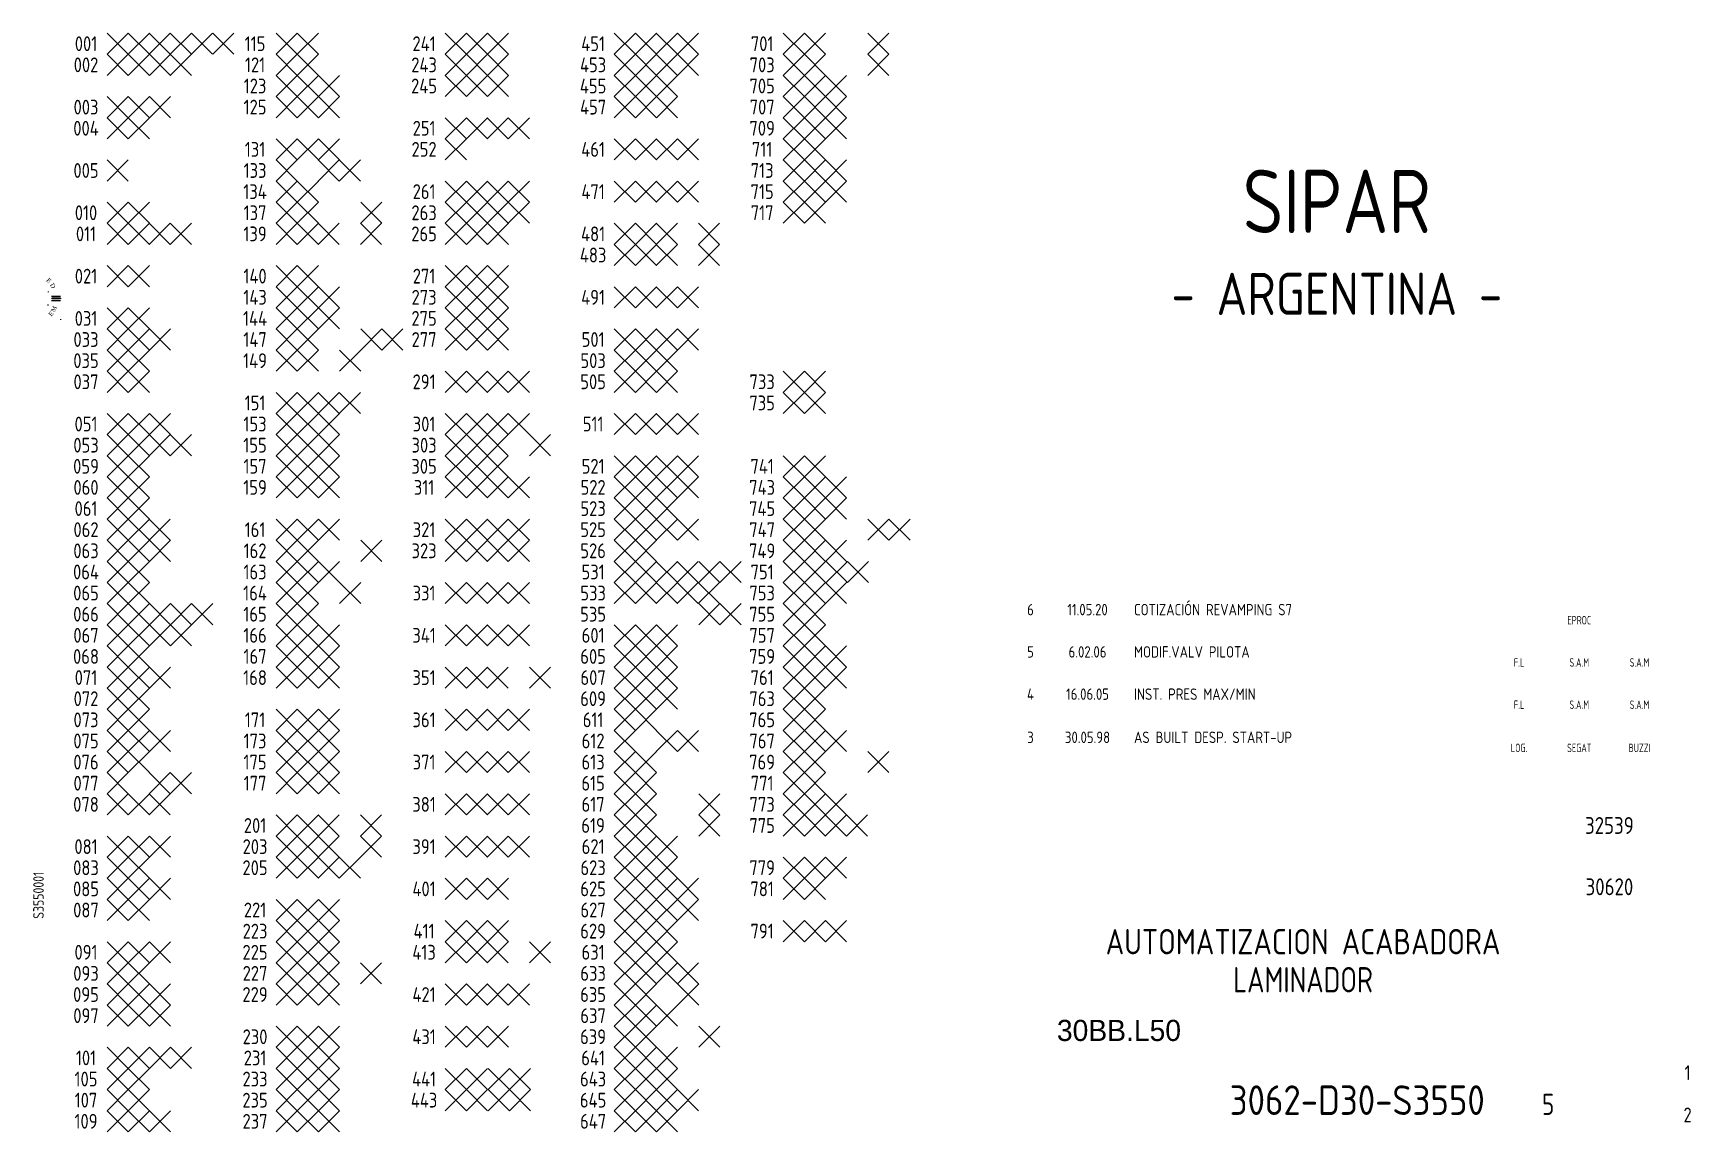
# Model space of a CAD drawing. Extents: x 13 to 406, y 12 to 272.
import ezdxf
from ezdxf.enums import TextEntityAlignment as Align

# ---------------------------------------------------------------- set-up
doc = ezdxf.new("R2010")
doc.units = 0
doc.header["$LTSCALE"] = 5
doc.header["$MEASUREMENT"] = 0
doc.layers.get('0').update_dxf_attribs({"linetype": 'CONTINUOUS'})
doc.layers.add('CART', color=7, linetype='CONTINUOUS')
doc.styles.add('CENTBH', font='CENT.SHX', dxfattribs={"height": 3})
doc.styles.add('DIN', font='DIN.shx', dxfattribs={"width": 0.85})
doc.styles.add('UNIV', font='UNIV.SHX', dxfattribs={"height": 5})

msp = doc.modelspace()

# ---------------------------------------------------------------- linework, layer by layer
at = {"layer": 'CART', "color": 3}
for p, q in [((31, 272), (36, 267)), ((36, 272), (41, 267)), ((40.93, 272), (45.93, 267)), ((45.93, 272), (50.93, 267)), ((50.93, 272), (55.93, 267)), ((56, 272), (61, 267)), ((71, 272), (76, 267)), ((76, 272), (81, 267)), ((111, 272), (116, 267)), ((116, 272), (121, 267)), ((121, 272), (126, 267)), ((151, 272), (156, 267)), ((156, 272), (161, 267)), ((160.93, 272), (165.93, 267)), ((165.93, 272), (170.93, 267)), ((191, 272), (196, 267)), ((196, 272), (201, 267)), ((211, 272), (216, 267)), ((31, 267), (36, 262)), ((36, 267), (41, 262)), ((41.02, 267), (46.02, 262)), ((45.93, 267), (50.93, 262)), ((71, 267), (76, 262)), ((76, 267), (81, 262)), ((111, 267), (116, 262)), ((116, 267), (121, 262)), ((121, 267), (126, 262)), ((151, 267), (156, 262)), ((156, 267), (161, 262)), ((160.93, 267), (165.93, 262)), ((165.93, 267), (170.93, 262)), ((191, 267), (196, 262)), ((196, 267), (201, 262)), ((211, 267), (216, 262)), ((71, 262), (76, 257)), ((76, 262), (81, 257)), ((81, 262), (86, 257)), ((111, 262), (116, 257)), ((116, 262), (121, 257)), ((121, 262), (126, 257)), ((151, 262), (156, 257)), ((156, 262), (161, 257)), ((161, 262), (166, 257)), ((191, 262), (196, 257)), ((196, 262), (201, 257)), ((201, 262), (206, 257)), ((31, 257), (36, 252)), ((36, 257), (41, 252)), ((41, 257), (46, 252)), ((71, 257), (76, 252)), ((76, 257), (81, 252)), ((81, 257), (86, 252)), ((151, 257), (156, 252)), ((156, 257), (161, 252)), ((161, 257), (166, 252)), ((191, 257), (196, 252)), ((196, 257), (201, 252)), ((201, 257), (206, 252)), ((31, 252), (36, 247)), ((36, 252), (41, 247)), ((111, 252), (116, 247)), ((116, 252), (121, 247)), ((120.93, 252), (125.93, 247)), ((125.93, 252), (130.93, 247)), ((191, 252), (196, 247)), ((196, 252), (201, 247)), ((201, 252), (206, 247)), ((71, 247), (76, 242)), ((76, 247), (81, 242)), ((81, 247), (86, 242)), ((111, 247), (116, 242)), ((151, 247), (156, 242)), ((156, 247), (161, 242)), ((160.93, 247), (165.93, 242)), ((165.93, 247), (170.93, 242)), ((191, 247), (196, 242)), ((196, 247), (201, 242)), ((31, 242), (36, 237)), ((71, 242), (76, 237)), ((80.93, 242), (85.93, 237)), ((85.93, 242), (90.93, 237)), ((191, 242), (196, 237)), ((196, 242), (201, 237)), ((201, 242), (206, 237)), ((71, 237), (76, 232)), ((76, 237), (81, 232)), ((111, 237), (116, 232)), ((116, 237), (121, 232)), ((120.93, 237), (125.93, 232)), ((125.93, 237), (130.93, 232)), ((151, 237), (156, 232)), ((156, 237), (161, 232)), ((160.93, 237), (165.93, 232)), ((165.93, 237), (170.93, 232)), ((191, 237), (196, 232)), ((196, 237), (201, 232)), ((201, 237), (206, 232)), ((31, 232), (36, 227)), ((36, 232), (41, 227)), ((71, 232), (76, 227)), ((76, 232), (81, 227)), ((91, 232), (96, 227)), ((111, 232), (116, 227)), ((116, 232), (121, 227)), ((120.93, 232), (125.93, 227)), ((125.93, 232), (130.93, 227)), ((191, 232), (196, 227)), ((196, 232), (201, 227)), ((31, 227), (36, 222)), ((36, 227), (41, 222)), ((40.93, 227), (45.93, 222)), ((45.93, 227), (50.93, 222)), ((71, 227), (76, 222)), ((76, 227), (81, 222)), ((80.93, 227), (85.93, 222)), ((90.93, 227), (95.93, 222)), ((111, 227), (116, 222)), ((116, 227), (121, 222)), ((121, 227), (126, 222)), ((151, 227), (156, 222)), ((156, 227), (161, 222)), ((160.93, 227), (165.93, 222)), ((170.93, 227), (175.93, 222)), ((151, 222), (156, 217)), ((156, 222), (161, 217)), ((160.93, 222), (165.93, 217)), ((170.93, 222), (175.93, 217)), ((31, 217), (36, 212)), ((36, 217), (41, 212)), ((71, 217), (76, 212)), ((76, 217), (81, 212)), ((111, 217), (116, 212)), ((116, 217), (121, 212)), ((121, 217), (126, 212)), ((71, 212), (76, 207)), ((76, 212), (81, 207)), ((81, 212), (86, 207)), ((111, 212), (116, 207)), ((116, 212), (121, 207)), ((121, 212), (126, 207)), ((151, 212), (156, 207)), ((156, 212), (161, 207)), ((160.93, 212), (165.93, 207)), ((165.93, 212), (170.93, 207)), ((31, 207), (36, 202)), ((36, 207), (41, 202)), ((71, 207), (76, 202)), ((76, 207), (81, 202)), ((81, 207), (86, 202)), ((111, 207), (116, 202)), ((116, 207), (121, 202)), ((121, 207), (126, 202)), ((31, 202), (36, 197)), ((36, 202), (41, 197)), ((41, 202), (46, 197)), ((71, 202), (76, 197)), ((76, 202), (81, 197)), ((91, 202), (96, 197)), ((96, 202), (101, 197)), ((111, 202), (116, 197)), ((116, 202), (121, 197)), ((121, 202), (126, 197)), ((151, 202), (156, 197)), ((156, 202), (161, 197)), ((160.93, 202), (165.93, 197)), ((160.93, 202), (165.93, 197)), ((165.93, 202), (170.93, 197)), ((31, 197), (36, 192)), ((36, 197), (41, 192)), ((71, 197), (76, 192)), ((76, 197), (81, 192)), ((86, 197), (91, 192)), ((151, 197), (156, 192)), ((156, 197), (161, 192)), ((156, 197), (161, 192)), ((161, 197), (166, 192)), ((31, 192), (36, 187)), ((36, 192), (41, 187)), ((111, 192), (116, 187)), ((116, 192), (121, 187)), ((120.93, 192), (125.93, 187)), ((125.93, 192), (130.93, 187)), ((151, 192), (156, 187)), ((156, 192), (161, 187)), ((161, 192), (166, 187)), ((191, 192), (196, 187)), ((196, 192), (201, 187)), ((71, 187), (76, 182)), ((76, 187), (81, 182)), ((80.93, 187), (85.93, 182)), ((85.93, 187), (90.93, 182)), ((191, 187), (196, 182)), ((196, 187), (201, 182)), ((31, 182), (36, 177)), ((36, 182), (41, 177)), ((41, 182), (46, 177)), ((71, 182), (76, 177)), ((76, 182), (81, 177)), ((81, 182), (86, 177)), ((111, 182), (116, 177)), ((116, 182), (121, 177)), ((120.93, 182), (125.93, 177)), ((125.93, 182), (130.93, 177)), ((151, 182), (156, 177)), ((156, 182), (161, 177)), ((160.93, 182), (165.93, 177)), ((165.93, 182), (170.93, 177)), ((31, 177), (36, 172)), ((36, 177), (41, 172)), ((40.93, 177), (45.93, 172)), ((45.93, 177), (50.93, 172)), ((71, 177), (76, 172)), ((76, 177), (81, 172)), ((81, 177), (86, 172)), ((111, 177), (116, 172)), ((116, 177), (121, 172)), ((120.93, 177), (125.93, 172)), ((130.93, 177), (135.93, 172)), ((31, 172), (36, 167)), ((36, 172), (41, 167)), ((71, 172), (76, 167)), ((76, 172), (81, 167)), ((81, 172), (86, 167)), ((111, 172), (116, 167)), ((116, 172), (121, 167)), ((120.93, 172), (125.93, 167)), ((151, 172), (156, 167)), ((156, 172), (161, 167)), ((160.93, 172), (165.93, 167)), ((165.93, 172), (170.93, 167)), ((191, 172), (196, 167)), ((196, 172), (201, 167)), ((31, 167), (36, 162)), ((36, 167), (41, 162)), ((71, 167), (76, 162)), ((76, 167), (81, 162)), ((81, 167), (86, 162)), ((111, 167), (116, 162)), ((116, 167), (121, 162)), ((120.93, 167), (125.93, 162)), ((125.93, 167), (130.93, 162)), ((151, 167), (156, 162)), ((156, 167), (161, 162)), ((160.93, 167), (165.93, 162)), ((165.93, 167), (170.93, 162)), ((191, 167), (196, 162)), ((196, 167), (201, 162)), ((201, 167), (206, 162)), ((31, 162), (36, 157)), ((36, 162), (41, 157)), ((151, 162), (156, 157)), ((156, 162), (161, 157)), ((161, 162), (166, 157)), ((191, 162), (196, 157)), ((196, 162), (201, 157)), ((201, 162), (206, 157)), ((31, 157), (36, 152)), ((36, 157), (41, 152)), ((40.93, 157), (45.93, 152)), ((71, 157), (76, 152)), ((76, 157), (81, 152)), ((81, 157), (86, 152)), ((111, 157), (116, 152)), ((116, 157), (121, 152)), ((120.93, 157), (125.93, 152)), ((125.93, 157), (130.93, 152)), ((151, 157), (156, 152)), ((156, 157), (161, 152)), ((160.93, 157), (165.93, 152)), ((165.93, 157), (170.93, 152)), ((191, 157), (196, 152)), ((196, 157), (201, 152)), ((211, 157), (216, 152)), ((216, 157), (221, 152)), ((31, 152), (36, 147)), ((36, 152), (41, 147)), ((41, 152), (46, 147)), ((71, 152), (76, 147)), ((76, 152), (81, 147)), ((91, 152), (96, 147)), ((111, 152), (116, 147)), ((116, 152), (121, 147)), ((120.93, 152), (125.93, 147)), ((125.93, 152), (130.93, 147)), ((151, 152), (156, 147)), ((156, 152), (161, 147)), ((191, 152), (196, 147)), ((196, 152), (201, 147)), ((201, 152), (206, 147)), ((31, 147), (36, 142)), ((36, 147), (41, 142)), ((71, 147), (76, 142)), ((76, 147), (81, 142)), ((81, 147), (86, 142)), ((151, 147), (156, 142)), ((156, 147), (161, 142)), ((160.93, 147), (165.93, 142)), ((165.87, 147), (170.87, 142)), ((171, 147), (176, 142)), ((176, 147), (181, 142)), ((191, 147), (196, 142)), ((196, 147), (201, 142)), ((201.18, 147), (206.18, 142)), ((206.18, 147), (211.18, 142)), ((31, 142), (36, 137)), ((36, 142), (41, 137)), ((71, 142), (76, 137)), ((76, 142), (81, 137)), ((86, 142), (91, 137)), ((111, 142), (116, 137)), ((116, 142), (121, 137)), ((120.93, 142), (125.93, 137)), ((125.93, 142), (130.93, 137)), ((151, 142), (156, 137)), ((156, 142), (161, 137)), ((160.93, 142), (165.93, 137)), ((165.87, 142), (170.87, 137)), ((170.87, 142), (175.87, 137)), ((191, 142), (196, 137)), ((196, 142), (201, 137)), ((201, 142), (206, 137)), ((31, 137), (36, 132)), ((36, 137), (41, 132)), ((41, 137), (46, 132)), ((46, 137), (51, 132)), ((51, 137), (56, 132)), ((71, 137), (76, 132)), ((76, 137), (81, 132)), ((171, 137), (176, 132)), ((176, 137), (181, 132)), ((191, 137), (196, 132)), ((196, 137), (201, 132)), ((31, 132), (36, 127)), ((36, 132), (41, 127)), ((41, 132), (46, 127)), ((46, 132), (51, 127)), ((71, 132), (76, 127)), ((76, 132), (81, 127)), ((81, 132), (86, 127)), ((111, 132), (116, 127)), ((116, 132), (121, 127)), ((120.93, 132), (125.93, 127)), ((125.93, 132), (130.93, 127)), ((151, 132), (156, 127)), ((156, 132), (161, 127)), ((161, 132), (166, 127)), ((191, 132), (196, 127)), ((196, 132), (201, 127)), ((31, 127), (36, 122)), ((36, 127), (41, 122)), ((71, 127), (76, 122)), ((76, 127), (81, 122)), ((81, 127), (86, 122)), ((151, 127), (156, 122)), ((156, 127), (161, 122)), ((161, 127), (166, 122)), ((191, 127), (196, 122)), ((196, 127), (201, 122)), ((201, 127), (206, 122)), ((31, 122), (36, 117)), ((36, 122), (41, 117)), ((41, 122), (46, 117)), ((71, 122), (76, 117)), ((76, 122), (81, 117)), ((81, 122), (86, 117)), ((111, 122), (116, 117)), ((116, 122), (121, 117)), ((120.93, 122), (125.93, 117)), ((130.93, 122), (135.93, 117)), ((151, 122), (156, 117)), ((156, 122), (161, 117)), ((161, 122), (166, 117)), ((191, 122), (196, 117)), ((196, 122), (201, 117)), ((201, 122), (206, 117)), ((31, 117), (36, 112)), ((36, 117), (41, 112)), ((151, 117), (156, 112)), ((156, 117), (161, 112)), ((161, 117), (166, 112)), ((191, 117), (196, 112)), ((196, 117), (201, 112)), ((31, 112), (36, 107)), ((36, 112), (41, 107)), ((71, 112), (76, 107)), ((76, 112), (81, 107)), ((81, 112), (86, 107)), ((111, 112), (116, 107)), ((116, 112), (121, 107)), ((120.93, 112), (125.93, 107)), ((125.93, 112), (130.93, 107)), ((151, 112), (156, 107)), ((156, 112), (161, 107)), ((191, 112), (196, 107)), ((196, 112), (201, 107)), ((31, 107), (36, 102)), ((36, 107), (41, 102)), ((41, 107), (46, 102)), ((71, 107), (76, 102)), ((76, 107), (81, 102)), ((81, 107), (86, 102)), ((151, 107), (156, 102)), ((160.93, 107), (165.93, 102)), ((165.93, 107), (170.93, 102)), ((191, 107), (196, 102)), ((196, 107), (201, 102)), ((201, 107), (206, 102)), ((31, 102), (36, 97)), ((36, 102), (41, 97)), ((71, 102), (76, 97)), ((76, 102), (81, 97)), ((81, 102), (86, 97)), ((111, 102), (116, 97)), ((116, 102), (121, 97)), ((120.93, 102), (125.93, 97)), ((125.93, 102), (130.93, 97)), ((151, 102), (156, 97)), ((156, 102), (161, 97)), ((191, 102), (196, 97)), ((196, 102), (201, 97)), ((211, 102), (216, 97)), ((31, 97), (36, 92)), ((40.93, 97), (45.93, 92)), ((45.93, 97), (50.93, 92)), ((71, 97), (76, 92)), ((76, 97), (81, 92)), ((81, 97), (86, 92)), ((151, 97), (156, 92)), ((156, 97), (161, 92)), ((191, 97), (196, 92)), ((196, 97), (201, 92)), ((31, 92), (36, 87)), ((36, 92), (41, 87)), ((40.93, 92), (45.93, 87)), ((111, 92), (116, 87)), ((116, 92), (121, 87)), ((120.93, 92), (125.93, 87)), ((125.93, 92), (130.93, 87)), ((151, 92), (156, 87)), ((156, 92), (161, 87)), ((171, 92), (176, 87)), ((191, 92), (196, 87)), ((196, 92), (201, 87)), ((201, 92), (206, 87)), ((71, 87), (76, 82)), ((76, 87), (81, 82)), ((80.93, 87), (85.93, 82)), ((90.93, 87), (95.93, 82)), ((151, 87), (156, 82)), ((156, 87), (161, 82)), ((171, 87), (176, 82)), ((191, 87), (196, 82)), ((196, 87), (201, 82)), ((200.93, 87), (205.93, 82)), ((205.93, 87), (210.93, 82)), ((31, 82), (36, 77)), ((36, 82), (41, 77)), ((41, 82), (46, 77)), ((71, 82), (76, 77)), ((76, 82), (81, 77)), ((80.93, 82), (85.93, 77)), ((90.93, 82), (95.93, 77)), ((111, 82), (116, 77)), ((116, 82), (121, 77)), ((120.93, 82), (125.93, 77)), ((125.93, 82), (130.93, 77)), ((151, 82), (156, 77)), ((156, 82), (161, 77)), ((161, 82), (166, 77)), ((31, 77), (36, 72)), ((36, 77), (41, 72)), ((71, 77), (76, 72)), ((76, 77), (81, 72)), ((80.93, 77), (85.93, 72)), ((85.93, 77), (90.93, 72)), ((151, 77), (156, 72)), ((156, 77), (161, 72)), ((161, 77), (166, 72)), ((191, 77), (196, 72)), ((196, 77), (201, 72)), ((201, 77), (206, 72)), ((31, 72), (36, 67)), ((36, 72), (41, 67)), ((41, 72), (46, 67)), ((111, 72), (116, 67)), ((116, 72), (121, 67)), ((121, 72), (126, 67)), ((151, 72), (156, 67)), ((156, 72), (161, 67)), ((160.93, 72), (165.93, 67)), ((165.93, 72), (170.93, 67)), ((191, 72), (196, 67)), ((196, 72), (201, 67)), ((31, 67), (36, 62)), ((36, 67), (41, 62)), ((71, 67), (76, 62)), ((76, 67), (81, 62)), ((81, 67), (86, 62)), ((151, 67), (156, 62)), ((156, 67), (161, 62)), ((160.93, 67), (165.93, 62)), ((165.93, 67), (170.93, 62)), ((71, 62), (76, 57)), ((76, 62), (81, 57)), ((81, 62), (86, 57)), ((111, 62), (116, 57)), ((116, 62), (121, 57)), ((121, 62), (126, 57)), ((151, 62), (156, 57)), ((156, 62), (161, 57)), ((161, 62), (166, 57)), ((191, 62), (196, 57)), ((196, 62), (201, 57)), ((201, 62), (206, 57)), ((31, 57), (36, 52)), ((36, 57), (41, 52)), ((41, 57), (46, 52)), ((71, 57), (76, 52)), ((76, 57), (81, 52)), ((81, 57), (86, 52)), ((111, 57), (116, 52)), ((116, 57), (121, 52)), ((120.93, 57), (125.93, 52)), ((130.93, 57), (135.93, 52)), ((151, 57), (156, 52)), ((156, 57), (161, 52)), ((161, 57), (166, 52)), ((31, 52), (36, 47)), ((36, 52), (41, 47)), ((71, 52), (76, 47)), ((76, 52), (81, 47)), ((80.93, 52), (85.93, 47)), ((90.93, 52), (95.93, 47)), ((151, 52), (156, 47)), ((156, 52), (161, 47)), ((160.93, 52), (165.93, 47)), ((165.93, 52), (170.93, 47)), ((31, 47), (36, 42)), ((36, 47), (41, 42)), ((41, 47), (46, 42)), ((71, 47), (76, 42)), ((76, 47), (81, 42)), ((81, 47), (86, 42)), ((111, 47), (116, 42)), ((116, 47), (121, 42)), ((120.93, 47), (125.93, 42)), ((125.93, 47), (130.93, 42)), ((151, 47), (156, 42)), ((156, 47), (161, 42)), ((166, 47), (171, 42)), ((31, 42), (36, 37)), ((36, 42), (41, 37)), ((41, 42), (46, 37)), ((151, 42), (156, 37)), ((156, 42), (161, 37)), ((161, 42), (166, 37)), ((71, 37), (76, 32)), ((76, 37), (81, 32)), ((81, 37), (86, 32)), ((111, 37), (116, 32)), ((116, 37), (121, 32)), ((121, 37), (126, 32)), ((151, 37), (156, 32)), ((156, 37), (161, 32)), ((171, 37), (176, 32)), ((31, 32), (36, 27)), ((36, 32), (41, 27)), ((41, 32), (46, 27)), ((46, 32), (51, 27)), ((71, 32), (76, 27)), ((76, 32), (81, 27)), ((81, 32), (86, 27)), ((151, 32), (156, 27)), ((156, 32), (161, 27)), ((161, 32), (166, 27)), ((31, 27), (36, 22)), ((36, 27), (41, 22)), ((71, 27), (76, 22)), ((76, 27), (81, 22)), ((81, 27), (86, 22)), ((111, 27), (116, 22)), ((116, 27), (121, 22)), ((121.18, 27), (126.18, 22)), ((126.18, 27), (131.18, 22)), ((151, 27), (156, 22)), ((156, 27), (161, 22)), ((161, 27), (166, 22)), ((31, 22), (36, 17)), ((36, 22), (41, 17)), ((71, 22), (76, 17)), ((76, 22), (81, 17)), ((81, 22), (86, 17)), ((111, 22), (116, 17)), ((116, 22), (121, 17)), ((121.18, 22), (126.18, 17)), ((126.18, 22), (131.18, 17)), ((151, 22), (156, 17)), ((156, 22), (161, 17)), ((160.93, 22), (165.93, 17)), ((165.93, 22), (170.93, 17)), ((31, 17), (36, 12)), ((36, 17), (41, 12)), ((41, 17), (46, 12)), ((71, 17), (76, 12)), ((76, 17), (81, 12)), ((81, 17), (86, 12)), ((151, 17), (156, 12)), ((156, 17), (161, 12)), ((161, 17), (166, 12))]:
    msp.add_line(p, q, dxfattribs=at)
at = {"layer": 'CART', "color": 1}
for p, q in [((17.07, 210.9), (17.07, 210.72)), ((17.87, 209.76), (19.98, 209.76)), ((17.87, 208.71), (19.98, 208.71)), ((20, 209.32), (17.9, 209.32)), ((17.9, 209.32), (17.9, 209.15)), ((20, 209.15), (17.9, 209.15)), ((19.91, 209.24), (17.99, 209.24)), ((17.07, 207.57), (17.07, 207.75))]:
    msp.add_line(p, q, dxfattribs=at)
at = {"layer": 'CART', "color": 2}
for p, q in [((20, 209.32), (20, 209.15)), ((20, 204.32), (20, 204.15))]:
    msp.add_line(p, q, dxfattribs=at)
at = {"layer": 'CART', "color": 3}
for points in [[(31, 267), (36, 272)], [(36, 267), (41, 272)], [(40.93, 267), (45.93, 272)], [(45.93, 267), (50.93, 272)], [(50.93, 267), (55.93, 272)], [(56, 267), (61, 272)], [(71, 267), (76, 272)], [(76, 267), (81, 272)], [(111, 267), (116, 272)], [(116, 267), (121, 272)], [(121, 267), (126, 272)], [(151, 267), (156, 272)], [(156, 267), (161, 272)], [(160.93, 267), (165.93, 272)], [(165.93, 267), (170.93, 272)], [(191, 267), (196, 272)], [(196, 267), (201, 272)], [(211, 267), (216, 272)], [(31, 262), (36, 267)], [(36, 262), (41, 267)], [(41.02, 262), (46.02, 267)], [(45.93, 262), (50.93, 267)], [(71, 262), (76, 267)], [(76, 262), (81, 267)], [(111, 262), (116, 267)], [(116, 262), (121, 267)], [(121, 262), (126, 267)], [(151, 262), (156, 267)], [(156, 262), (161, 267)], [(160.93, 262), (165.93, 267)], [(165.93, 262), (170.93, 267)], [(191, 262), (196, 267)], [(196, 262), (201, 267)], [(211, 262), (216, 267)], [(71, 257), (76, 262)], [(76, 257), (81, 262)], [(81, 257), (86, 262)], [(111, 257), (116, 262)], [(116, 257), (121, 262)], [(121, 257), (126, 262)], [(151, 257), (156, 262)], [(156, 257), (161, 262)], [(161, 257), (166, 262)], [(191, 257), (196, 262)], [(196, 257), (201, 262)], [(201, 257), (206, 262)], [(31, 252), (36, 257)], [(36, 252), (41, 257)], [(41, 252), (46, 257)], [(71, 252), (76, 257)], [(76, 252), (81, 257)], [(81, 252), (86, 257)], [(151, 252), (156, 257)], [(156, 252), (161, 257)], [(161, 252), (166, 257)], [(191, 252), (196, 257)], [(196, 252), (201, 257)], [(201, 252), (206, 257)], [(31, 247), (36, 252)], [(36, 247), (41, 252)], [(111, 247), (116, 252)], [(116, 247), (121, 252)], [(120.93, 247), (125.93, 252)], [(125.93, 247), (130.93, 252)], [(191, 247), (196, 252)], [(196, 247), (201, 252)], [(201, 247), (206, 252)], [(71, 242), (76, 247)], [(76, 242), (81, 247)], [(81, 242), (86, 247)], [(111, 242), (116, 247)], [(151, 242), (156, 247)], [(156, 242), (161, 247)], [(160.93, 242), (165.93, 247)], [(165.93, 242), (170.93, 247)], [(191, 242), (196, 247)], [(196, 242), (201, 247)], [(31, 237), (36, 242)], [(71, 237), (76, 242)], [(80.93, 237), (85.93, 242)], [(85.93, 237), (90.93, 242)], [(191, 237), (196, 242)], [(196, 237), (201, 242)], [(201, 237), (206, 242)], [(71, 232), (76, 237)], [(76, 232), (81, 237)], [(111, 232), (116, 237)], [(116, 232), (121, 237)], [(120.93, 232), (125.93, 237)], [(125.93, 232), (130.93, 237)], [(151, 232), (156, 237)], [(156, 232), (161, 237)], [(160.93, 232), (165.93, 237)], [(165.93, 232), (170.93, 237)], [(191, 232), (196, 237)], [(196, 232), (201, 237)], [(201, 232), (206, 237)], [(31, 227), (36, 232)], [(36, 227), (41, 232)], [(71, 227), (76, 232)], [(76, 227), (81, 232)], [(91, 227), (96, 232)], [(111, 227), (116, 232)], [(116, 227), (121, 232)], [(120.93, 227), (125.93, 232)], [(125.93, 227), (130.93, 232)], [(191, 227), (196, 232)], [(196, 227), (201, 232)], [(31, 222), (36, 227)], [(36, 222), (41, 227)], [(40.93, 222), (45.93, 227)], [(45.93, 222), (50.93, 227)], [(71, 222), (76, 227)], [(76, 222), (81, 227)], [(80.93, 222), (85.93, 227)], [(90.93, 222), (95.93, 227)], [(111, 222), (116, 227)], [(116, 222), (121, 227)], [(121, 222), (126, 227)], [(151, 222), (156, 227)], [(156, 222), (161, 227)], [(160.93, 222), (165.93, 227)], [(170.93, 222), (175.93, 227)], [(151, 217), (156, 222)], [(156, 217), (161, 222)], [(160.93, 217), (165.93, 222)], [(170.93, 217), (175.93, 222)], [(31, 212), (36, 217)], [(36, 212), (41, 217)], [(71, 212), (76, 217)], [(76, 212), (81, 217)], [(111, 212), (116, 217)], [(116, 212), (121, 217)], [(121, 212), (126, 217)], [(71, 207), (76, 212)], [(76, 207), (81, 212)], [(81, 207), (86, 212)], [(111, 207), (116, 212)], [(116, 207), (121, 212)], [(121, 207), (126, 212)], [(151, 207), (156, 212)], [(156, 207), (161, 212)], [(160.93, 207), (165.93, 212)], [(165.93, 207), (170.93, 212)], [(31, 202), (36, 207)], [(36, 202), (41, 207)], [(71, 202), (76, 207)], [(76, 202), (81, 207)], [(81, 202), (86, 207)], [(111, 202), (116, 207)], [(116, 202), (121, 207)], [(121, 202), (126, 207)], [(31, 197), (36, 202)], [(36, 197), (41, 202)], [(41, 197), (46, 202)], [(71, 197), (76, 202)], [(76, 197), (81, 202)], [(91, 197), (96, 202)], [(96, 197), (101, 202)], [(111, 197), (116, 202)], [(116, 197), (121, 202)], [(121, 197), (126, 202)], [(151, 197), (156, 202)], [(156, 197), (161, 202)], [(160.93, 197), (165.93, 202)], [(160.93, 197), (165.93, 202)], [(165.93, 197), (170.93, 202)], [(31, 192), (36, 197)], [(36, 192), (41, 197)], [(71, 192), (76, 197)], [(76, 192), (81, 197)], [(86, 192), (91, 197)], [(151, 192), (156, 197)], [(156, 192), (161, 197)], [(156, 192), (161, 197)], [(161, 192), (166, 197)], [(31, 187), (36, 192)], [(36, 187), (41, 192)], [(111, 187), (116, 192)], [(116, 187), (121, 192)], [(120.93, 187), (125.93, 192)], [(125.93, 187), (130.93, 192)], [(151, 187), (156, 192)], [(156, 187), (161, 192)], [(161, 187), (166, 192)], [(191, 187), (196, 192)], [(196, 187), (201, 192)], [(71, 182), (76, 187)], [(76, 182), (81, 187)], [(80.93, 182), (85.93, 187)], [(85.93, 182), (90.93, 187)], [(191, 182), (196, 187)], [(196, 182), (201, 187)], [(31, 177), (36, 182)], [(36, 177), (41, 182)], [(41, 177), (46, 182)], [(71, 177), (76, 182)], [(76, 177), (81, 182)], [(81, 177), (86, 182)], [(111, 177), (116, 182)], [(116, 177), (121, 182)], [(120.93, 177), (125.93, 182)], [(125.93, 177), (130.93, 182)], [(151, 177), (156, 182)], [(156, 177), (161, 182)], [(160.93, 177), (165.93, 182)], [(165.93, 177), (170.93, 182)], [(31, 172), (36, 177)], [(36, 172), (41, 177)], [(40.93, 172), (45.93, 177)], [(45.93, 172), (50.93, 177)], [(71, 172), (76, 177)], [(76, 172), (81, 177)], [(81, 172), (86, 177)], [(111, 172), (116, 177)], [(116, 172), (121, 177)], [(120.93, 172), (125.93, 177)], [(130.93, 172), (135.93, 177)], [(31, 167), (36, 172)], [(36, 167), (41, 172)], [(71, 167), (76, 172)], [(76, 167), (81, 172)], [(81, 167), (86, 172)], [(111, 167), (116, 172)], [(116, 167), (121, 172)], [(120.93, 167), (125.93, 172)], [(151, 167), (156, 172)], [(156, 167), (161, 172)], [(160.93, 167), (165.93, 172)], [(165.93, 167), (170.93, 172)], [(191, 167), (196, 172)], [(196, 167), (201, 172)], [(31, 162), (36, 167)], [(36, 162), (41, 167)], [(71, 162), (76, 167)], [(76, 162), (81, 167)], [(81, 162), (86, 167)], [(111, 162), (116, 167)], [(116, 162), (121, 167)], [(120.93, 162), (125.93, 167)], [(125.93, 162), (130.93, 167)], [(151, 162), (156, 167)], [(156, 162), (161, 167)], [(160.93, 162), (165.93, 167)], [(165.93, 162), (170.93, 167)], [(191, 162), (196, 167)], [(196, 162), (201, 167)], [(201, 162), (206, 167)], [(31, 157), (36, 162)], [(36, 157), (41, 162)], [(151, 157), (156, 162)], [(156, 157), (161, 162)], [(161, 157), (166, 162)], [(191, 157), (196, 162)], [(196, 157), (201, 162)], [(201, 157), (206, 162)], [(31, 152), (36, 157)], [(36, 152), (41, 157)], [(40.93, 152), (45.93, 157)], [(71, 152), (76, 157)], [(76, 152), (81, 157)], [(81, 152), (86, 157)], [(111, 152), (116, 157)], [(116, 152), (121, 157)], [(120.93, 152), (125.93, 157)], [(125.93, 152), (130.93, 157)], [(151, 152), (156, 157)], [(156, 152), (161, 157)], [(160.93, 152), (165.93, 157)], [(165.93, 152), (170.93, 157)], [(191, 152), (196, 157)], [(196, 152), (201, 157)], [(211, 152), (216, 157)], [(216, 152), (221, 157)], [(31, 147), (36, 152)], [(36, 147), (41, 152)], [(41, 147), (46, 152)], [(71, 147), (76, 152)], [(76, 147), (81, 152)], [(91, 147), (96, 152)], [(111, 147), (116, 152)], [(116, 147), (121, 152)], [(120.93, 147), (125.93, 152)], [(125.93, 147), (130.93, 152)], [(151, 147), (156, 152)], [(156, 147), (161, 152)], [(191, 147), (196, 152)], [(196, 147), (201, 152)], [(201, 147), (206, 152)], [(31, 142), (36, 147)], [(36, 142), (41, 147)], [(71, 142), (76, 147)], [(76, 142), (81, 147)], [(81, 142), (86, 147)], [(151, 142), (156, 147)], [(156, 142), (161, 147)], [(160.93, 142), (165.93, 147)], [(165.87, 142), (170.87, 147)], [(171, 142), (176, 147)], [(176, 142), (181, 147)], [(191, 142), (196, 147)], [(196, 142), (201, 147)], [(201.18, 142), (206.18, 147)], [(206.18, 142), (211.18, 147)], [(31, 137), (36, 142)], [(36, 137), (41, 142)], [(71, 137), (76, 142)], [(76, 137), (81, 142)], [(86, 137), (91, 142)], [(111, 137), (116, 142)], [(116, 137), (121, 142)], [(120.93, 137), (125.93, 142)], [(125.93, 137), (130.93, 142)], [(151, 137), (156, 142)], [(156, 137), (161, 142)], [(160.93, 137), (165.93, 142)], [(165.87, 137), (170.87, 142)], [(170.87, 137), (175.87, 142)], [(191, 137), (196, 142)], [(196, 137), (201, 142)], [(201, 137), (206, 142)], [(31, 132), (36, 137)], [(36, 132), (41, 137)], [(41, 132), (46, 137)], [(46, 132), (51, 137)], [(51, 132), (56, 137)], [(71, 132), (76, 137)], [(76, 132), (81, 137)], [(171, 132), (176, 137)], [(176, 132), (181, 137)], [(191, 132), (196, 137)], [(196, 132), (201, 137)], [(31, 127), (36, 132)], [(36, 127), (41, 132)], [(41, 127), (46, 132)], [(46, 127), (51, 132)], [(71, 127), (76, 132)], [(76, 127), (81, 132)], [(81, 127), (86, 132)], [(111, 127), (116, 132)], [(116, 127), (121, 132)], [(120.93, 127), (125.93, 132)], [(125.93, 127), (130.93, 132)], [(151, 127), (156, 132)], [(156, 127), (161, 132)], [(161, 127), (166, 132)], [(191, 127), (196, 132)], [(196, 127), (201, 132)], [(31, 122), (36, 127)], [(36, 122), (41, 127)], [(71, 122), (76, 127)], [(76, 122), (81, 127)], [(81, 122), (86, 127)], [(151, 122), (156, 127)], [(156, 122), (161, 127)], [(161, 122), (166, 127)], [(191, 122), (196, 127)], [(196, 122), (201, 127)], [(201, 122), (206, 127)], [(31, 117), (36, 122)], [(36, 117), (41, 122)], [(41, 117), (46, 122)], [(71, 117), (76, 122)], [(76, 117), (81, 122)], [(81, 117), (86, 122)], [(111, 117), (116, 122)], [(116, 117), (121, 122)], [(120.93, 117), (125.93, 122)], [(130.93, 117), (135.93, 122)], [(151, 117), (156, 122)], [(156, 117), (161, 122)], [(161, 117), (166, 122)], [(191, 117), (196, 122)], [(196, 117), (201, 122)], [(201, 117), (206, 122)], [(31, 112), (36, 117)], [(36, 112), (41, 117)], [(151, 112), (156, 117)], [(156, 112), (161, 117)], [(161, 112), (166, 117)], [(191, 112), (196, 117)], [(196, 112), (201, 117)], [(31, 107), (36, 112)], [(36, 107), (41, 112)], [(71, 107), (76, 112)], [(76, 107), (81, 112)], [(81, 107), (86, 112)], [(111, 107), (116, 112)], [(116, 107), (121, 112)], [(120.93, 107), (125.93, 112)], [(125.93, 107), (130.93, 112)], [(151, 107), (156, 112)], [(156, 107), (161, 112)], [(191, 107), (196, 112)], [(196, 107), (201, 112)], [(31, 102), (36, 107)], [(36, 102), (41, 107)], [(41, 102), (46, 107)], [(71, 102), (76, 107)], [(76, 102), (81, 107)], [(81, 102), (86, 107)], [(151, 102), (156, 107)], [(160.93, 102), (165.93, 107)], [(165.93, 102), (170.93, 107)], [(191, 102), (196, 107)], [(196, 102), (201, 107)], [(201, 102), (206, 107)], [(31, 97), (36, 102)], [(36, 97), (41, 102)], [(71, 97), (76, 102)], [(76, 97), (81, 102)], [(81, 97), (86, 102)], [(111, 97), (116, 102)], [(116, 97), (121, 102)], [(120.93, 97), (125.93, 102)], [(125.93, 97), (130.93, 102)], [(151, 97), (156, 102)], [(156, 97), (161, 102)], [(191, 97), (196, 102)], [(196, 97), (201, 102)], [(211, 97), (216, 102)], [(31, 92), (36, 97)], [(40.93, 92), (45.93, 97)], [(45.93, 92), (50.93, 97)], [(71, 92), (76, 97)], [(76, 92), (81, 97)], [(81, 92), (86, 97)], [(151, 92), (156, 97)], [(156, 92), (161, 97)], [(191, 92), (196, 97)], [(196, 92), (201, 97)], [(31, 87), (36, 92)], [(36, 87), (41, 92)], [(40.93, 87), (45.93, 92)], [(111, 87), (116, 92)], [(116, 87), (121, 92)], [(120.93, 87), (125.93, 92)], [(125.93, 87), (130.93, 92)], [(151, 87), (156, 92)], [(156, 87), (161, 92)], [(171, 87), (176, 92)], [(191, 87), (196, 92)], [(196, 87), (201, 92)], [(201, 87), (206, 92)], [(71, 82), (76, 87)], [(76, 82), (81, 87)], [(80.93, 82), (85.93, 87)], [(90.93, 82), (95.93, 87)], [(151, 82), (156, 87)], [(156, 82), (161, 87)], [(171, 82), (176, 87)], [(191, 82), (196, 87)], [(196, 82), (201, 87)], [(200.93, 82), (205.93, 87)], [(205.93, 82), (210.93, 87)], [(31, 77), (36, 82)], [(36, 77), (41, 82)], [(41, 77), (46, 82)], [(71, 77), (76, 82)], [(76, 77), (81, 82)], [(80.93, 77), (85.93, 82)], [(90.93, 77), (95.93, 82)], [(111, 77), (116, 82)], [(116, 77), (121, 82)], [(120.93, 77), (125.93, 82)], [(125.93, 77), (130.93, 82)], [(151, 77), (156, 82)], [(156, 77), (161, 82)], [(161, 77), (166, 82)], [(31, 72), (36, 77)], [(36, 72), (41, 77)], [(71, 72), (76, 77)], [(76, 72), (81, 77)], [(80.93, 72), (85.93, 77)], [(85.93, 72), (90.93, 77)], [(151, 72), (156, 77)], [(156, 72), (161, 77)], [(161, 72), (166, 77)], [(191, 72), (196, 77)], [(196, 72), (201, 77)], [(201, 72), (206, 77)], [(31, 67), (36, 72)], [(36, 67), (41, 72)], [(41, 67), (46, 72)], [(111, 67), (116, 72)], [(116, 67), (121, 72)], [(121, 67), (126, 72)], [(151, 67), (156, 72)], [(156, 67), (161, 72)], [(160.93, 67), (165.93, 72)], [(165.93, 67), (170.93, 72)], [(191, 67), (196, 72)], [(196, 67), (201, 72)], [(31, 62), (36, 67)], [(36, 62), (41, 67)], [(71, 62), (76, 67)], [(76, 62), (81, 67)], [(81, 62), (86, 67)], [(151, 62), (156, 67)], [(156, 62), (161, 67)], [(160.93, 62), (165.93, 67)], [(165.93, 62), (170.93, 67)], [(71, 57), (76, 62)], [(76, 57), (81, 62)], [(81, 57), (86, 62)], [(111, 57), (116, 62)], [(116, 57), (121, 62)], [(121, 57), (126, 62)], [(151, 57), (156, 62)], [(156, 57), (161, 62)], [(161, 57), (166, 62)], [(191, 57), (196, 62)], [(196, 57), (201, 62)], [(201, 57), (206, 62)], [(31, 52), (36, 57)], [(36, 52), (41, 57)], [(41, 52), (46, 57)], [(71, 52), (76, 57)], [(76, 52), (81, 57)], [(81, 52), (86, 57)], [(111, 52), (116, 57)], [(116, 52), (121, 57)], [(120.93, 52), (125.93, 57)], [(130.93, 52), (135.93, 57)], [(151, 52), (156, 57)], [(156, 52), (161, 57)], [(161, 52), (166, 57)], [(31, 47), (36, 52)], [(36, 47), (41, 52)], [(71, 47), (76, 52)], [(76, 47), (81, 52)], [(80.93, 47), (85.93, 52)], [(90.93, 47), (95.93, 52)], [(151, 47), (156, 52)], [(156, 47), (161, 52)], [(160.93, 47), (165.93, 52)], [(165.93, 47), (170.93, 52)], [(31, 42), (36, 47)], [(36, 42), (41, 47)], [(41, 42), (46, 47)], [(71, 42), (76, 47)], [(76, 42), (81, 47)], [(81, 42), (86, 47)], [(111, 42), (116, 47)], [(116, 42), (121, 47)], [(120.93, 42), (125.93, 47)], [(125.93, 42), (130.93, 47)], [(151, 42), (156, 47)], [(156, 42), (161, 47)], [(166, 42), (171, 47)], [(31, 37), (36, 42)], [(36, 37), (41, 42)], [(41, 37), (46, 42)], [(151, 37), (156, 42)], [(156, 37), (161, 42)], [(161, 37), (166, 42)], [(71, 32), (76, 37)], [(76, 32), (81, 37)], [(81, 32), (86, 37)], [(111, 32), (116, 37)], [(116, 32), (121, 37)], [(121, 32), (126, 37)], [(151, 32), (156, 37)], [(156, 32), (161, 37)], [(171, 32), (176, 37)], [(31, 27), (36, 32)], [(36, 27), (41, 32)], [(41, 27), (46, 32)], [(46, 27), (51, 32)], [(71, 27), (76, 32)], [(76, 27), (81, 32)], [(81, 27), (86, 32)], [(151, 27), (156, 32)], [(156, 27), (161, 32)], [(161, 27), (166, 32)], [(31, 22), (36, 27)], [(36, 22), (41, 27)], [(71, 22), (76, 27)], [(76, 22), (81, 27)], [(81, 22), (86, 27)], [(111, 22), (116, 27)], [(116, 22), (121, 27)], [(121.18, 22), (126.18, 27)], [(126.18, 22), (131.18, 27)], [(151, 22), (156, 27)], [(156, 22), (161, 27)], [(161, 22), (166, 27)], [(31, 17), (36, 22)], [(36, 17), (41, 22)], [(71, 17), (76, 22)], [(76, 17), (81, 22)], [(81, 17), (86, 22)], [(111, 17), (116, 22)], [(116, 17), (121, 22)], [(121.18, 17), (126.18, 22)], [(126.18, 17), (131.18, 22)], [(151, 17), (156, 22)], [(156, 17), (161, 22)], [(160.93, 17), (165.93, 22)], [(165.93, 17), (170.93, 22)], [(31, 12), (36, 17)], [(36, 12), (41, 17)], [(41, 12), (46, 17)], [(71, 12), (76, 17)], [(76, 12), (81, 17)], [(81, 12), (86, 17)], [(151, 12), (156, 17)], [(156, 12), (161, 17)], [(161, 12), (166, 17)]]:
    msp.add_lwpolyline(points, dxfattribs=at)

# ---------------------------------------------------------------- texts
at = {"color": 15, "style": 'DIN', "width": 0.85}
msp.add_text('SIPAR', height=15, dxfattribs=at).set_placement((322, 224.7), align=Align.CENTER)
at = {"color": 2, "style": 'DIN'}
for s, height, width, p in [('- ARGENTINA -', 10, 0.85, (322, 205.31)), ('AUTOMATIZACION ACABADORA', 6, 0.85, (314, 54)), ('LAMINADOR', 6, 0.8, (314, 45))]:
    msp.add_text(s, height=height, dxfattribs=dict(at, width=width)).set_placement(p, align=Align.CENTER)
at = {"color": 3, "style": 'DIN', "width": 0.85}
for s, p in [('COTIZACIÓN REVAMPING S7', (274, 135.58)), ('MODIF.VALV PILOTA', (274, 125.58)), ('INST. PRES MAX/MIN', (274, 115.58)), ('AS BUILT DESP. START-UP', (274, 105.36))]:
    msp.add_text(s, height=2.7, dxfattribs=at).set_placement(p, align=Align.MIDDLE_LEFT)
at = {"color": 3, "style": 'DIN'}
for s, height, width, p in [('6', 2.7, 0.85, (249.5, 135.58)), ('11.05.20', 2.7, 0.85, (263, 135.58)), ('EPROC', 2, 0.75, (379.37, 133.08)), ('5', 2.7, 0.85, (249.5, 125.58)), ('6.02.06', 2.7, 0.85, (263, 125.58)), ('F.L', 2, 0.75, (365.12, 123.08)), ('S.A.M', 2, 0.75, (379.37, 123.08)), ('S.A.M', 2, 0.75, (393.62, 123.08)), ('4', 2.7, 0.85, (249.5, 115.58)), ('16.06.05', 2.7, 0.85, (263, 115.58)), ('F.L', 2, 0.75, (365.12, 113.08)), ('S.A.M', 2, 0.75, (379.37, 113.08)), ('S.A.M', 2, 0.75, (393.62, 113.08)), ('3', 2.7, 0.85, (249.5, 105.36)), ('30.05.98', 2.7, 0.85, (263, 105.36)), ('LOG.', 2, 0.75, (365.12, 102.86)), ('SEGAT', 2, 0.75, (379.37, 102.86)), ('BUZZI', 2, 0.75, (393.62, 102.86)), ('32539', 4, 0.85, (386.5, 84.5)), ('30620', 4, 0.85, (386.5, 70)), ('2', 3.5, 0.85, (405, 16))]:
    msp.add_text(s, height=height, dxfattribs=dict(at, width=width)).set_placement(p, align=Align.MIDDLE)
at = {"color": 3, "style": 'DIN', "width": 0.85}
msp.add_text('S3550001', height=2.5, rotation=90, dxfattribs=at).set_placement((16, 68), align=Align.CENTER)
at = {"color": 3, "style": 'UNIV'}
msp.add_text('30BB.L50', height=5, dxfattribs=at).set_placement((255.75, 33.5))
at = {"color": 2, "style": 'DIN', "width": 0.85}
msp.add_text('1', height=3.5, dxfattribs=at).set_placement((405, 26), align=Align.MIDDLE)
at = {"color": 2, "style": 'DIN', "width": 0.9}
msp.add_text('3062-D30-S3550', height=7, dxfattribs=at).set_placement((357, 16), align=Align.RIGHT)
at = {"color": 3, "style": 'DIN', "width": 0.85}
msp.add_text('5', height=5, dxfattribs=at).set_placement((372, 16), align=Align.CENTER)
at = {"layer": 'CART', "color": 3, "style": 'DIN', "width": 0.85}
for s, p in [('001', (26, 269.5)), ('115', (66, 269.5)), ('241', (106, 269.5)), ('451', (146, 269.5)), ('701', (186, 269.5)), ('002', (26, 264.5)), ('121', (66, 264.5)), ('243', (106, 264.5)), ('453', (146, 264.5)), ('703', (186, 264.5)), ('123', (66, 259.5)), ('245', (106, 259.5)), ('455', (146, 259.5)), ('705', (186, 259.5)), ('003', (26, 254.5)), ('125', (66, 254.5)), ('457', (146, 254.5)), ('707', (186, 254.5)), ('004', (26, 249.5)), ('251', (106, 249.5)), ('709', (186, 249.5)), ('131', (66, 244.5)), ('252', (106, 244.5)), ('461', (146, 244.5)), ('711', (186, 244.5)), ('005', (26, 239.5)), ('133', (66, 239.5)), ('713', (186, 239.5)), ('134', (66, 234.5)), ('261', (106, 234.5)), ('471', (146, 234.5)), ('715', (186, 234.5)), ('010', (26, 229.5)), ('137', (66, 229.5)), ('263', (106, 229.5)), ('717', (186, 229.5)), ('011', (26, 224.5)), ('139', (66, 224.5)), ('265', (106, 224.5)), ('481', (146, 224.5)), ('483', (146, 219.5)), ('021', (26, 214.5)), ('140', (66, 214.5)), ('271', (106, 214.5)), ('143', (66, 209.5)), ('273', (106, 209.5)), ('491', (146, 209.5)), ('031', (26, 204.5)), ('144', (66, 204.5)), ('275', (106, 204.5)), ('033', (26, 199.5)), ('147', (66, 199.5)), ('277', (106, 199.5)), ('501', (146, 199.5)), ('035', (26, 194.5)), ('149', (66, 194.5)), ('503', (146, 194.5)), ('037', (26, 189.5)), ('291', (106, 189.5)), ('505', (146, 189.5)), ('733', (186, 189.5)), ('151', (66, 184.5)), ('735', (186, 184.5)), ('051', (26, 179.5)), ('153', (66, 179.5)), ('301', (106, 179.5)), ('511', (146, 179.5)), ('053', (26, 174.5)), ('155', (66, 174.5)), ('303', (106, 174.5)), ('059', (26, 169.5)), ('157', (66, 169.5)), ('305', (106, 169.5)), ('521', (146, 169.5)), ('741', (186, 169.5)), ('060', (26, 164.5)), ('159', (66, 164.5)), ('311', (106, 164.5)), ('522', (146, 164.5)), ('743', (186, 164.5)), ('061', (26, 159.5)), ('523', (146, 159.5)), ('745', (186, 159.5)), ('062', (26, 154.5)), ('161', (66, 154.5)), ('321', (106, 154.5)), ('525', (146, 154.5)), ('747', (186, 154.5)), ('063', (26, 149.5)), ('162', (66, 149.5)), ('323', (106, 149.5)), ('526', (146, 149.5)), ('749', (186, 149.5)), ('064', (26, 144.5)), ('163', (66, 144.5)), ('531', (146, 144.5)), ('751', (186, 144.5)), ('065', (26, 139.5)), ('164', (66, 139.5)), ('331', (106, 139.5)), ('533', (146, 139.5)), ('753', (186, 139.5)), ('066', (26, 134.5)), ('165', (66, 134.5)), ('535', (146, 134.5)), ('755', (186, 134.5)), ('067', (26, 129.5)), ('166', (66, 129.5)), ('341', (106, 129.5)), ('601', (146, 129.5)), ('757', (186, 129.5)), ('068', (26, 124.5)), ('167', (66, 124.5)), ('605', (146, 124.5)), ('759', (186, 124.5)), ('071', (26, 119.5)), ('168', (66, 119.5)), ('351', (106, 119.5)), ('607', (146, 119.5)), ('761', (186, 119.5)), ('072', (26, 114.5)), ('609', (146, 114.5)), ('763', (186, 114.5)), ('073', (26, 109.5)), ('171', (66, 109.5)), ('361', (106, 109.5)), ('611', (146, 109.5)), ('765', (186, 109.5)), ('075', (26, 104.5)), ('173', (66, 104.5)), ('612', (146, 104.5)), ('767', (186, 104.5)), ('076', (26, 99.5)), ('175', (66, 99.5)), ('371', (106, 99.5)), ('613', (146, 99.5)), ('769', (186, 99.5)), ('077', (26, 94.5)), ('177', (66, 94.5)), ('615', (146, 94.5)), ('771', (186, 94.5)), ('078', (26, 89.5)), ('381', (106, 89.5)), ('617', (146, 89.5)), ('773', (186, 89.5)), ('201', (66, 84.5)), ('619', (146, 84.5)), ('775', (186, 84.5)), ('081', (26, 79.5)), ('203', (66, 79.5)), ('391', (106, 79.5)), ('621', (146, 79.5)), ('083', (26, 74.5)), ('205', (66, 74.5)), ('623', (146, 74.5)), ('779', (186, 74.5)), ('085', (26, 69.5)), ('401', (106, 69.5)), ('625', (146, 69.5)), ('781', (186, 69.5)), ('087', (26, 64.5)), ('221', (66, 64.5)), ('627', (146, 64.5)), ('223', (66, 59.5)), ('411', (106, 59.5)), ('629', (146, 59.5)), ('791', (186, 59.5)), ('091', (26, 54.5)), ('225', (66, 54.5)), ('413', (106, 54.5)), ('631', (146, 54.5)), ('093', (26, 49.5)), ('227', (66, 49.5)), ('633', (146, 49.5)), ('095', (26, 44.5)), ('229', (66, 44.5)), ('421', (106, 44.5)), ('635', (146, 44.5)), ('097', (26, 39.5)), ('637', (146, 39.5)), ('230', (66, 34.5)), ('431', (106, 34.5)), ('639', (146, 34.5)), ('101', (26, 29.5)), ('231', (66, 29.5)), ('641', (146, 29.5)), ('105', (26, 24.5)), ('233', (66, 24.5)), ('441', (106, 24.5)), ('643', (146, 24.5)), ('107', (26, 19.5)), ('235', (66, 19.5)), ('443', (106, 19.5)), ('645', (146, 19.5)), ('109', (26, 14.5)), ('237', (66, 14.5)), ('647', (146, 14.5))]:
    msp.add_text(s, height=3.5, dxfattribs=at).set_placement(p, align=Align.MIDDLE)
at = {"layer": 'CART', "color": 1, "style": 'CENTBH'}
for s, rotation, p in [('E', 315, (17.21, 213.44)), ('D', 300, (18.15, 212.21)), ('E', 52.2895, (17.71, 205.6)), ('M', 64.9681, (18.39, 206.72))]:
    msp.add_text(s, height=1.05, rotation=rotation, dxfattribs=at).set_placement(p, align=Align.MIDDLE)

doc.saveas('drawing.dxf')
